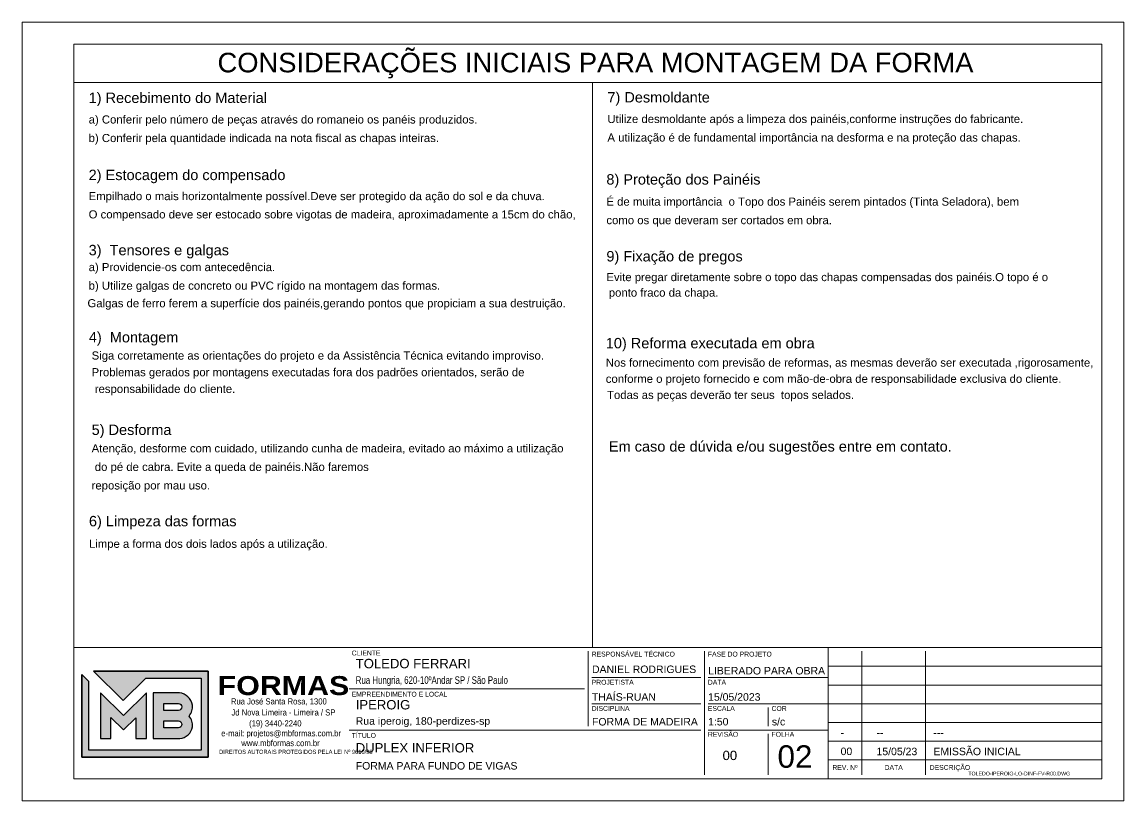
# Model space of a CAD drawing. Extents: x -20676 to 4767, y -817 to 14270.
# Drawn here: x -17506 to -16021, y 8682 to 9732 of the extents above; entities that cross this region are included whole.
import ezdxf
from ezdxf.enums import TextEntityAlignment as Align

# ---------------------------------------------------------------- set-up
doc = ezdxf.new("R2010")
doc.units = 0
doc.layers.get('0').update_dxf_attribs({"lineweight": 13})
doc.layers.add('FOLHA MB', color=7, linetype='Continuous', lineweight=13)
doc.layers.add('MB_LOGO', color=254, linetype='Continuous')
doc.styles.add('ARIAL', font='arial.ttf', dxfattribs={"oblique": 15, "height": 25})
doc.styles.add('MB_C01', font='arial.ttf', dxfattribs={"height": 1.3})
doc.styles.add('MB_C02', font='arial.ttf', dxfattribs={"height": 2})
doc.styles.add('MB_C03', font='arial.ttf', dxfattribs={"height": 2.5})
doc.styles.add('MB_C04', font='arial.ttf', dxfattribs={"height": 6})
doc.styles.add('MB_LOGO', font='ariblk.ttf', dxfattribs={"height": 75})
doc.styles.add('MB_TEXT', font='ARIALN.TTF', dxfattribs={"height": 10})
doc.styles.add('RICARDO', font='arial.ttf', dxfattribs={"width": 0.8})

# ---------------------------------------------------------------- blocks, each defined once
blk = doc.blocks.new('LOGO2')
at = {"layer": 'MB_LOGO', "linetype": 'Continuous'}
h = blk.add_hatch(color=256, dxfattribs=at)
h.dxf.hatch_style = 1
h.set_gradient(color1=(242, 132, 69), color2=(247, 180, 141), rotation=90, tint=1)
h.paths.add_polyline_path([(7.48, 9.64), (10.45, 12.57), (17.71, 12.57), (17.71, 3.12), (2.97, 3.12), (2.97, 12.14), (2.04, 13.06), (2.04, 2.19), (18.64, 2.19), (18.64, 13.5), (3.56, 13.5)])
h = blk.add_hatch(color=256, dxfattribs=at)
h.dxf.hatch_style = 1
h.set_gradient(color1=(242, 132, 69), color2=(247, 180, 141), rotation=90, tint=1)
h.paths.add_polyline_path([(10.52, 4.64), (10.52, 10.66), (7.5, 7.68), (4.47, 10.66), (4.47, 4.64), (5.86, 4.64), (5.86, 7.4), (7.51, 5.78), (9.13, 7.37), (9.13, 4.64)])
h = blk.add_hatch(color=256, dxfattribs=at)
h.dxf.hatch_style = 1
h.set_gradient(color1=(242, 132, 69), color2=(247, 180, 141), rotation=90, tint=1)
h.paths.add_polyline_path([(11.42, 10.66), (11.42, 4.64), (14.89, 4.64, 0.350532), (16.57, 6.18, 0.219217), (16.12, 7.6, 0.21502), (16.57, 9.03, 0.319901), (14.85, 10.66)])
h.paths.add_polyline_path([(14.75, 8.33), (12.82, 8.33), (12.82, 9.26), (14.63, 9.26, -1)], flags=16)
h.paths.add_polyline_path([(14.75, 6.04), (12.82, 6.04), (12.82, 6.97), (14.63, 6.97, -1)], flags=16)
blk.add_lwpolyline([(3.56, 13.5), (18.64, 13.5), (18.64, 2.19), (2.04, 2.19), (2.04, 13.06)], dxfattribs=at)
at = {"layer": 'MB_LOGO', "color": 31, "linetype": 'Continuous', "true_color": 0xf7b48d}
for points in [[(10.45, 12.57), (17.71, 12.57), (17.71, 3.12), (2.97, 3.12), (2.97, 12.14), (2.04, 13.06), (2.04, 2.19), (18.64, 2.19), (18.64, 13.5), (3.56, 13.5), (7.48, 9.64)], [(4.47, 10.66), (4.47, 4.64), (5.86, 4.64), (5.86, 7.4), (7.51, 5.78), (9.13, 7.37), (9.13, 4.64), (10.52, 4.64), (10.52, 10.66), (7.5, 7.68)]]:
    blk.add_lwpolyline(points, close=True, dxfattribs=at)
for points in [[(16.57, 9.03, 0.319901), (14.85, 10.66), (11.42, 10.66), (11.42, 4.64), (14.89, 4.64, 0.350532), (16.57, 6.18, 0.219217), (16.12, 7.6, 0.21502)], [(12.82, 9.26), (14.75, 9.26, -0.880235), (14.75, 8.33), (12.82, 8.33)], [(12.82, 6.97), (14.75, 6.97, -0.880235), (14.75, 6.04), (12.82, 6.04)]]:
    blk.add_lwpolyline(points, format="xyb", close=True, dxfattribs=at)
at = {"layer": 'MB_LOGO', "color": 0, "linetype": 'Continuous', "style": 'MB_LOGO'}
blk.add_text('FORMAS', height=2.496, dxfattribs=at).set_placement((19.88, 10.35))
at = {"layer": 'MB_LOGO', "color": 0, "style": 'MB_TEXT', "width": 1.1}
for s, p in [('Rua José Santa Rosa, 1300', (21.62, 9.12)), ('Jd Nova Limeira - Limeira / SP', (21.69, 7.67)), ('(19) 3440-2240', (24.01, 6.23)), ('e-mail: projetos@mbformas.com.br', (20.35, 4.93)), ('www.mbformas.com.br', (22.99, 3.64))]:
    blk.add_text(s, height=0.7993, dxfattribs=at).set_placement(p)
at = {"layer": 'MB_LOGO', "color": 252, "style": 'MB_TEXT'}
blk.add_text('DIREITOS AUTORAIS PROTEGIDOS PELA LEI Nº 9610/98', height=0.546, dxfattribs=at).set_placement((20.07, 2.62))
blk = doc.blocks.new('A$Ceb89ac90')
at = {"color": 1}
for p, q in [((1086.3, 356.7), (70, 356.7)), ((1086.3, 356.7), (1086.3, 179.9)), ((1455, 356.7), (1086.3, 356.7)), ((763, 351.7), (763, 250.7)), ((919.6, 351.7), (919.6, 185)), ((1131.8, 185), (1131.8, 351.7)), ((1217.6, 351.7), (1217.6, 185)), ((1455, 331.5), (1086.3, 331.5)), ((914.6, 316.3), (768.1, 316.3)), ((1086.3, 316.3), (924.7, 316.3)), ((758, 301.2), (440.7, 301.2)), ((1455, 306.2), (1086.3, 306.2)), ((914.6, 281), (768.1, 281)), ((1086.3, 281), (924.7, 281)), ((1005.5, 275.9), (1005.5, 250.7)), ((1455, 281), (1086.3, 281)), ((1455, 255.7), (1086.3, 255.7)), ((914.6, 245.6), (440.7, 245.6)), ((1086.3, 245.6), (924.7, 245.6)), ((1005.5, 240.6), (1005.5, 185)), ((1455, 230.4), (1086.3, 230.4)), ((1455, 205.2), (1086.3, 205.2))]:
    blk.add_line(p, q, dxfattribs=at)
for points in [[(0, 1199.9), (0, 149.9), (1485, 149.9), (1485, 1199.9)], [(70, 1169.9), (70, 179.9), (1455, 179.9), (1455, 1169.9)]]:
    blk.add_lwpolyline(points, close=True, dxfattribs=at)
at = {"xscale": 10.25810868844649, "yscale": 10.25810868844649, "zscale": 10.25810868844649}
blk.add_blockref('LOGO2', (59.7, 186.5), dxfattribs=at)
at = {"color": 6, "style": 'MB_C01'}
for s, height, p in [('CLIENTE', 6.57, (444.3, 346.1)), ('RESPONSÁVEL TÉCNICO', 6.566, (767.7, 344.6)), ('FASE DO PROJETO', 6.566, (924.3, 344.6)), ('PROJETISTA', 6.57, (767.7, 306.7)), ('DATA', 6.57, (924.3, 306.7)), ('EMPREENDIMENTO E LOCAL', 6.566, (444.3, 290.6)), ('DISCIPLINA', 6.57, (767.7, 271.4)), ('ESCALA', 6.57, (924.3, 271.4)), ('COR', 6.57, (1010.1, 271.4)), ('TÍTULO', 6.57, (444.3, 235)), ('REVISÃO', 6.57, (924.3, 236.5)), ('FOLHA', 6.57, (1010.1, 236.5))]:
    blk.add_text(s, height=height, dxfattribs=at).set_placement(p)
at = {"color": 5, "style": 'MB_C02'}
for s, p in [('DANIEL RODRIGUES', (768.1, 322.4)), ('FORMA DE MADEIRA', (768.1, 251.7))]:
    blk.add_text(s, height=10.102, dxfattribs=at).set_placement(p)
at = {"color": 6, "style": 'MB_C01'}
for s, p in [('REV. Nº', (1109, 195.1)), ('DATA', (1174.7, 195.1)), ('DESCRIÇÃO', (1250.5, 195.1))]:
    blk.add_text(s, height=6.57, dxfattribs=at).set_placement(p, align=Align.MIDDLE_CENTER)
at = {"insert": (1275.3, 189.4), "char_height": 5.051, "width": 210.818, "attachment_point": 1, "style": 'MB_C04'}
blk.add_mtext('TOLEDO-IPEROIG-LO-DINF-FV-R00.DWG', dxfattribs=at)
at = {"color": 5}
for tag, p, height, style in [('CLIENTE', (449.7, 328.8), 12.6, 'MB_C03'), ('REV_05', (1103.1, 338.1), 10.1, 'MB_C02'), ('DATA_REV_05', (1151.5, 337.9), 10.1, 'MB_C02'), ('INFO_REV_05', (1228.1, 337.9), 10.1, 'MB_C02'), ('FASE', (924.6, 320.5), 10.1, 'MB_C02'), ('REV_04', (1103.1, 312.8), 10.1, 'MB_C02'), ('DATA_REV_04', (1151.5, 312.7), 10.1, 'MB_C02'), ('INFO_REV_04', (1228.1, 312.7), 10.1, 'MB_C02'), ('REV_03', (1103.1, 287.6), 10.1, 'MB_C02'), ('DATA_REV_03', (1151.5, 287.4), 10.1, 'MB_C02'), ('INFO_REV_03', (1228.1, 287.4), 10.1, 'MB_C02'), ('OBRA', (449.7, 273.3), 12.6, 'MB_C03'), ('PROJETISTA', (768, 285.1), 10.1, 'MB_C02'), ('DATA', (924.6, 285.1), 10.1, 'MB_C02'), ('REV_02', (1103.1, 262.3), 10.1, 'MB_C02'), ('DATA_REV_02', (1151.5, 262.1), 10.1, 'MB_C02'), ('INFO_REV_02', (1228.1, 262.1), 10.1, 'MB_C02'), ('ESC', (924.6, 251.8), 10.1, 'MB_C02'), ('COR', (1010.5, 251.8), 10.1, 'MB_C02'), ('REV_01', (1103.1, 237.1), 10.1, 'MB_C02'), ('DATA_REV_01', (1151.5, 236.9), 10.1, 'MB_C02'), ('INFO_REV_01', (1228.1, 236.9), 10.1, 'MB_C02'), ('PAVIMENTO', (449.7, 215.3), 12.6, 'MB_C03'), ('FL', (1018.1, 194.7), 30.3, 'MB_C04'), ('EMISSÃO_INICIAL', (1228.1, 211.6), 10.1, 'MB_C02'), ('REV', (944.1, 205), 12.6, 'MB_C03'), ('REV_00', (1103.1, 211.8), 10.1, 'MB_C02'), ('DATA_REV_00', (1151.5, 211.6), 10.1, 'MB_C02')]:
    blk.add_attdef(tag, p, '', height=height, dxfattribs=dict(at, style=style))
at = {"color": 6, "style": 'MB_C02'}
for tag, p in [('ENDEREÇO_CLIENTE', (449.7, 307.8)), ('ENDEREÇO_OBRA', (449.7, 252.7)), ('TIPO_DE_PROJETO', (449.7, 192.3))]:
    blk.add_attdef(tag, p, '', height=10.1, dxfattribs=at)

msp = doc.modelspace()

# ---------------------------------------------------------------- linework, layer by layer
at = {"layer": 'FOLHA MB', "color": 0}
msp.add_line((-17436.4, 9650.57), (-16051.4, 9650.57), dxfattribs=at)
at = {"layer": 'FOLHA MB', "color": 1}
msp.add_line((-16737.68, 9650.57), (-16737.68, 8889.05), dxfattribs=at)

# ---------------------------------------------------------------- block references
ref = msp.add_blockref('A$Ceb89ac90', (-17506.4, 8532.32))
ref.add_attrib('INFO_REV_01', '---', (-16278.27, 8769.21), dxfattribs={"color": 5, "height": 10.102, "style": 'MB_C02'})
ref.add_attrib('DATA_REV_01', '--', (-16354.86, 8769.21), dxfattribs={"color": 5, "height": 10.102, "style": 'MB_C02'})
ref.add_attrib('REV_01', '-', (-16403.25, 8769.38), dxfattribs={"color": 5, "height": 10.1, "style": 'MB_C02'})
ref.add_attrib('EMISSÃO_INICIAL', 'EMISSÃO INICIAL', (-16278.27, 8743.96), dxfattribs={"color": 5, "height": 10.102, "style": 'MB_C02'})
ref.add_attrib('DATA_REV_00', '15/05/23', (-16354.86, 8743.96), dxfattribs={"color": 5, "height": 10.102, "style": 'MB_C02'})
ref.add_attrib('REV_00', '00', (-16403.25, 8744.12), dxfattribs={"color": 5, "height": 10.102, "style": 'MB_C02'})
ref.add_attrib('FL', '02', (-16488.31, 8727), dxfattribs={"color": 5, "height": 30.306, "style": 'MB_C04'})
ref.add_attrib('REV', '00', (-16562.29, 8737.35), dxfattribs={"color": 5, "height": 12.628, "style": 'MB_C03'})
ref.add_attrib('COR', 's/c', (-16495.92, 8784.09), dxfattribs={"color": 5, "height": 10.102, "style": 'MB_C02'})
ref.add_attrib('ESC', '1:50', (-16581.83, 8784.09), dxfattribs={"color": 5, "height": 10.102, "style": 'MB_C02'})
ref.add_attrib('FASE', 'LIBERADO PARA OBRA', (-16581.83, 8852.78), dxfattribs={"color": 5, "height": 10.102, "style": 'MB_C02'})
ref.add_attrib('DATA', '15/05/2023', (-16581.83, 8817.43), dxfattribs={"color": 5, "height": 10.102, "style": 'MB_C02'})
ref.add_attrib('PROJETISTA', 'THAÍS-RUAN', (-16738.41, 8817.43), dxfattribs={"color": 5, "height": 10.102, "style": 'MB_C02'})
ref.add_attrib('TIPO_DE_PROJETO', 'FORMA PARA FUNDO DE VIGAS', (-17056.67, 8724.6), dxfattribs={"color": 6, "height": 10.102, "style": 'MB_C02'})
ref.add_attrib('PAVIMENTO', 'DUPLEX INFERIOR', (-17056.67, 8747.62), dxfattribs={"color": 5, "height": 12.6276, "style": 'MB_C03'})
ref.add_attrib('ENDEREÇO_OBRA', 'Rua iperoig, 180-perdizes-sp', (-17056.67, 8785.01), dxfattribs={"color": 6, "height": 10.102, "style": 'MB_C02'})
ref.add_attrib('OBRA', 'IPEROIG', (-17056.67, 8805.66), dxfattribs={"color": 5, "height": 12.628, "style": 'MB_C03'})
ref.add_attrib('ENDEREÇO_CLIENTE', 'Rua Hungria, 620-10ºAndar SP / São Paulo', (-17056.67, 8840.15), dxfattribs={"color": 6, "height": 10.102, "style": 'MB_C02', "width": 0.75})
ref.add_attrib('CLIENTE', 'TOLEDO FERRARI', (-17056.67, 8861.16), dxfattribs={"color": 5, "height": 12.6276, "style": 'MB_C03'})

# ---------------------------------------------------------------- texts
at = {"layer": 'FOLHA MB'}
for s, height, style, p in [('CONSIDERAÇÕES INICIAIS PARA MONTAGEM DA FORMA', 26.3578, 'RICARDO', (-17242.93, 9664.43)), ('a) Conferir pelo número de peças através do romaneio os panéis produzidos.', 10.935, 'ARIAL', (-17416.63, 9595.46)), ('Utilize desmoldante após a limpeza dos painéis,conforme instruções do fabricante. ', 10.935, 'ARIAL', (-16717.5, 9596.14)), ('b) Conferir pela quantidade indicada na nota fiscal as chapas inteiras.', 10.935, 'ARIAL', (-17416.63, 9570.46)), ('A utilização é de fundamental importância na desforma e na proteção das chapas.', 10.935, 'ARIAL', (-16717.5, 9571.14)), ('Empilhado o mais horizontalmente possível.Deve ser protegido da ação do sol e da chuva.', 10.935, 'ARIAL', (-17416.63, 9492.15)), ('É de muita importância  o Topo dos Painéis serem pintados (Tinta Seladora), bem', 10.935, 'ARIAL', (-16718.88, 9484.74)), ('O compensado deve ser estocado sobre vigotas de madeira, aproximadamente a 15cm do chão,', 10.935, 'ARIAL', (-17416.63, 9467.52)), ('como os que deveram ser cortados em obra.', 10.935, 'ARIAL', (-16718.88, 9459.74)), ('a) Providencie-os com antecedência.', 10.935, 'ARIAL', (-17416.63, 9396.47)), ('Evite pregar diretamente sobre o topo das chapas compensadas dos painéis.O topo é o', 10.935, 'ARIAL', (-16718.88, 9382.99)), ('b) Utilize galgas de concreto ou PVC rígido na montagem das formas.', 10.935, 'ARIAL', (-17416.63, 9371.47)), ('ponto fraco da chapa.', 10.935, 'ARIAL', (-16715.65, 9362.08)), ('      Galgas de ferro ferem a superfície dos painéis,gerando pontos que propiciam a sua destruição. ', 10.935, 'ARIAL', (-17443.64, 9347.76)), ('Siga corretamente as orientações do projeto e da Assistência Técnica evitando improviso.', 10.935, 'ARIAL', (-17412.63, 9277.27)), ('Nos fornecimento com previsão de reformas, as mesmas deverão ser executada ,rigorosamente,', 10.935, 'ARIAL', (-16719.71, 9267.7)), ('Problemas gerados por montagens executadas fora dos padrões orientados, serão de ', 10.935, 'ARIAL', (-17412.63, 9254.77)), ('conforme o projeto fornecido e com mão-de-obra de responsabilidade exclusiva do cliente.', 10.935, 'ARIAL', (-16719.71, 9245.91)), (' responsabilidade do cliente.', 10.935, 'ARIAL', (-17412.63, 9232.27)), ('Todas as peças deverão ter seus  topos selados.', 10.935, 'ARIAL', (-16718, 9224.11)), ('Atenção, desforme com cuidado, utilizando cunha de madeira, evitado ao máximo a utilização ', 10.935, 'ARIAL', (-17412.61, 9152.14)), (' do pé de cabra. Evite a queda de painéis.Não faremos', 10.935, 'ARIAL', (-17412.61, 9127.14)), ('reposição por mau uso.', 10.935, 'ARIAL', (-17412.61, 9102.14)), ('Limpe a forma dos dois lados após a utilização.', 10.935, 'ARIAL', (-17416.22, 9023.5))]:
    msp.add_text(s, height=height, dxfattribs=dict(at, style=style)).set_placement(p)
at = {"layer": 'FOLHA MB', "color": 202, "style": 'ARIAL'}
for s, p in [('1) Recebimento do Material', (-17416.63, 9623.14)), ('7) Desmoldante', (-16717.5, 9623.83)), ('2) Estocagem do compensado', (-17416.63, 9519.17)), ('8) Proteção dos Painéis', (-16718.88, 9513.17)), ('3)  Tensores e galgas', (-17416.63, 9417.88)), ('9) Fixação de pregos', (-16718.88, 9409.54)), ('4)  Montagem', (-17416.36, 9300.4)), ('10) Reforma executada em obra', (-16719.71, 9292.39)), ('5) Desforma', (-17412.61, 9175.63)), ('Em caso de dúvida e/ou sugestões entre em contato.', (-16715.48, 9153.19)), ('6) Limpeza das formas', (-17416.22, 9052.5))]:
    msp.add_text(s, height=14, dxfattribs=at).set_placement(p)

doc.saveas('drawing.dxf')
